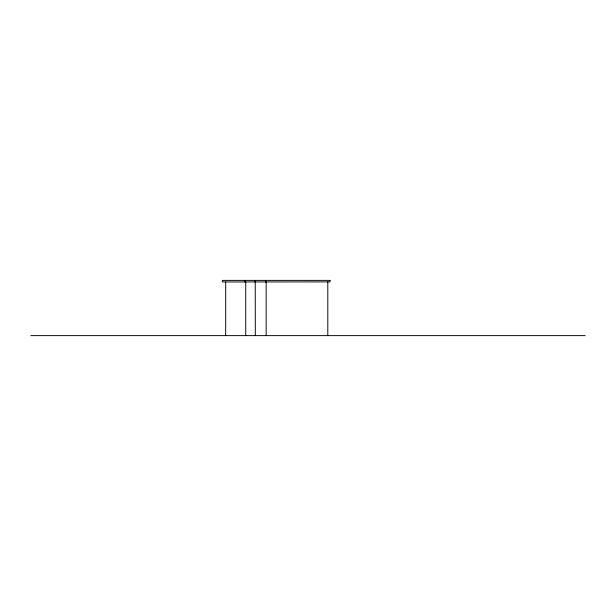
<?xml version="1.0" encoding="UTF-8"?>
<svg xmlns="http://www.w3.org/2000/svg" width="616" height="616" viewBox="0 0 616 616"><rect width="100%" height="100%" fill="white"/><g stroke="black" fill="none" stroke-linecap="round" stroke-linejoin="round"><path stroke-width="0.92" d="M30.8 335.62L585.2 335.62M327.804 281.897L327.804 335.62M266.15 281.897L266.15 335.62M265.611 280.38L265.611 281.897M255.232 280.38L255.324 335.62M255.209 280.38L255.209 281.959M245.738 281.959L245.738 335.62M244.914 280.38L244.914 281.959M225.679 281.959L225.679 335.62M330.007 280.38L222.368 280.38L222.368 281.959L330.007 281.897L330.007 280.38"/></g></svg>
